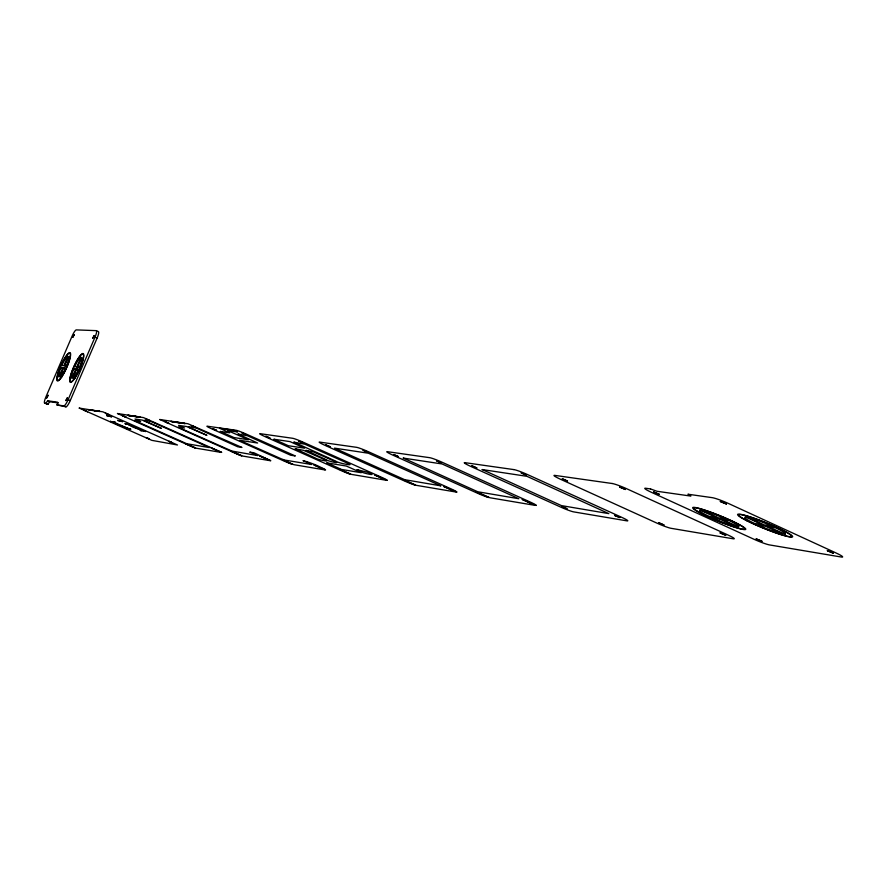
<?xml version="1.0" encoding="UTF-8"?>
<svg xmlns="http://www.w3.org/2000/svg" width="887" height="887" viewBox="0 0 887 887"><rect width="100%" height="100%" fill="white"/><g stroke="black" fill="none" stroke-linecap="round" stroke-linejoin="round"><path stroke-width="1.33" d="M77.479 366.83L81.815 357.649A11.675 2.362 -65.9 0 1 80.318 365.366L79.642 367.085L77.479 366.83L79.553 367.828M66.481 366.675L68.986 360.798M64.441 365.644L66.525 365.943L67.19 364.258A11.476 2.273 -65.9 0 0 68.698 356.674L64.441 365.644L66.503 366.564M73.832 368.792L73.144 370.489A11.675 2.362 -65.9 0 0 71.636 378.217L75.983 368.981L73.832 368.792L75.916 369.713L75.24 371.42A11.675 2.362 -65.9 0 0 74.375 374.015M60.893 367.628L60.227 369.291A11.476 2.273 -65.9 0 0 58.708 376.886L62.977 367.817L60.893 367.628L62.955 368.537L62.278 370.212A11.476 2.284 -65.9 0 0 61.436 372.762M76.459 369.147L72.911 378.339A11.675 2.362 -65.9 0 0 77.923 370.932L78.71 369.225C72.712 368.005 82.502 371.598 76.537 369.036M77.047 373.593L78.555 370.079M82.092 361.852L79.575 367.706L77.479 366.774M44.683 403.186L46.08 403.385A2.872 0.565 -66.1 0 1 47.798 400.835L57.511 402.177A2.905 0.588 -66.1 0 1 56.968 404.927L63.875 405.902A7.052 1.43 -66 0 0 68.133 399.638L95.009 337.16A7.029 1.419 -65.8 0 0 96.251 330.64L76.249 329.897A6.852 1.353 -65.8 0 0 72.113 336.095L46.002 396.711A6.863 1.353 -66 0 0 44.683 403.186L48.142 404.295A2.872 0.565 -66.1 0 1 49.86 401.744L58.387 402.931M56.968 404.927L65.993 406.834A7.041 1.43 -66 0 0 70.25 400.569L97.115 338.102A7.029 1.43 -65.8 0 0 98.346 331.594L96.251 330.64M63.432 367.972L59.939 377.008A11.476 2.273 -65.9 0 0 64.84 369.724L65.616 368.05C59.185 366.808 69.84 370.511 63.509 367.861M63.509 373.494L65.006 370.045M76.836 367.584L77.612 365.899A11.675 2.362 -65.9 0 1 78.511 364.158M177.899 422.312L179.13 422.844L177.877 422.312M173.364 421.669L174.584 422.201M171.102 421.347L172.322 421.879L171.08 421.347M131.886 416.125L130.744 415.648L131.897 416.125M97.792 410.947L98.889 411.435L97.77 410.947M92.37 410.26C94.909 411.102 89.62 409.461 92.326 410.493M89.975 409.96C88.378 409.373 91.605 410.637 90.008 410.049M128.815 424.13L129.458 424.352M126.165 424.053L124.901 423.531L126.187 424.075M145.568 431.525L144.947 431.293M140.401 430.395L141.598 430.882L140.312 430.339M130.666 429.153L129.435 428.632L130.688 429.153M96.073 410.792C98.712 411.657 93.268 410.049 96.018 410.98M90.529 410.005L91.45 410.359L90.529 410.226M175.094 422.046C173.32 421.425 176.934 422.8 175.094 422.145M172.832 421.724C171.08 421.103 174.661 422.467 172.832 421.824M128.26 415.393C126.564 414.794 130.001 416.103 128.271 415.493M129.48 424.452L130.112 424.673L128.837 424.152M144.936 431.204L144.315 430.971L145.59 431.525M129.269 415.537C130.977 416.358 127.628 414.839 129.28 415.637M179.651 422.7C181.447 423.576 177.91 421.946 179.651 422.789M173.963 421.89L174.562 422.179M173.963 421.979L173.42 421.735M63.875 405.902L65.993 406.834M47.798 400.835L49.86 401.744M46.08 403.385L48.142 404.295M68.133 399.638L70.25 400.569M95.009 337.16L97.115 338.102M94.155 410.714C91.328 409.75 97.016 411.49 94.122 410.481M46.745 404.095A6.863 1.364 -66 0 1 46.401 403.153M64.618 364.779A11.476 2.284 -65.9 0 1 65.948 362.273M403.319 458.091L477.783 491.775L518.862 498.738L442.059 463.956L403.319 458.091M619.769 487.085L625.413 489.48L619.769 487.085M92.725 338.213L94.255 335.53L92.725 338.213M72.823 337.26L74.231 334.599L72.823 337.26M65.904 400.547L67.357 397.82L65.904 400.547M46.667 397.975L48.075 395.314L46.667 397.975M653.608 491.941L659.396 494.392L653.608 491.941M658.575 522.687L663.908 524.96L658.575 522.687M440.706 485.81L404.727 479.701L334.51 448.135L368.427 453.235L440.706 485.81M566.926 508.706L562.048 506.643L566.926 508.706M482.229 469.556L561.482 505.612L608.826 513.617L526.922 476.319L482.229 469.556M720.322 501.51L726.442 504.004L720.322 501.51M81.016 357.361L76.914 366.841L74.741 366.653L75.528 364.967A11.675 2.362 -65.9 0 1 80.529 357.55L81.016 357.361M67.922 356.397L63.886 365.71L61.802 365.533L62.567 363.87A11.476 2.273 -65.9 0 1 67.445 356.585L67.922 356.397M619.902 517.542L614.691 515.458L619.902 517.542M720.111 532.91L725.732 535.216L720.111 532.91M756.212 538.908L761.988 541.27L756.212 538.908M79.253 408.098L151.854 440.362L177.489 444.986L102.881 411.834L79.253 408.098M827.36 550.716L833.436 553.2L827.36 550.716M117.483 413.508L193.311 447.314L195.528 448.068L185.815 443.744L196.249 448.212L221.107 452.403L211.161 447.913L221.706 452.425L143.539 417.611L117.483 413.508M135.035 420.737L186.858 443.766L209.365 447.58L153.972 422.833C151.999 421.247 138.361 418.719 146.322 421.713L161.445 428.41L142.297 420.105L134.968 419.041L140.634 421.547L135.035 420.737M159.804 419.496L239.313 455.053L241.685 455.851L231.507 451.306L242.484 456.018L270.103 460.675L259.669 455.94L270.79 460.708L254.015 452.813L249.735 452.126L253.926 453.689A9.247 0.599 23 0 1 255.456 454.366L257.685 455.574L231.928 451.062L179.739 427.955L178.342 427.113L184.563 428.022L178.62 425.383L186.758 426.569L206.915 435.317L191.027 428.266C182.478 425.161 197.446 427.8 199.542 429.508L237.727 446.782L241.951 447.458L187.955 423.753L159.804 419.496M220.342 431.459L234.024 437.59L248.493 439.752L227.527 430.505L237.55 431.936L233.713 430.262L219.499 428.21L229.7 432.812L220.342 431.459M238.093 434.042L257.618 443.023L239.545 440.285L281.445 458.901L284.771 460.087L311.603 464.5L309.319 463.236A9.779 0.665 22.9 0 0 307.7 462.504C294.052 457.703 313.887 463.391 320.041 466.994A8.626 0.599 22.9 0 1 325.573 469.944L313.832 464.899L324.786 469.899L293.919 464.688L282.332 459.721L292.555 464.367A8.36 0.554 22.9 0 1 283.918 460.974L212.492 429.197A8.415 0.565 23 0 1 207.137 426.181L236.208 430.295A8.693 0.599 23 0 1 246.154 434.042L295.316 455.962L290.581 455.208L247.384 435.717L238.093 434.042M274.028 439.265L288.441 445.751L304.718 448.19L290.027 441.615L274.028 439.265M293.996 442.158L336.129 461.329C338.69 463.28 356.918 466.773 347.272 463.092L304.906 444.221L293.996 442.158M295.304 448.767L315.395 458.047C317.38 459.699 333.157 462.925 324.176 459.433L303.62 450.363L295.304 448.767M306.015 450.396L326.283 459.776C328.135 461.262 342.582 464.566 333.978 460.985L313.233 451.827L306.015 450.396M387.12 480.31L374.669 474.966L386.211 480.255L351.485 474.401L339.233 469.134L349.977 474.057A8.859 0.621 22.9 0 1 340.763 470.443L265.457 436.825A8.914 0.632 23 0 1 259.958 433.654L292.677 438.289A9.225 0.676 22.9 0 1 303.354 442.28L381.41 477.217A9.158 0.665 22.8 0 1 387.12 480.31M326.915 462.881L341.506 469.445L361.231 472.704L346.318 466.041L326.915 462.881M357.151 469.655L359.934 471.23A10.356 0.754 22.8 0 0 361.12 471.751C362.894 473.192 377.607 476.286 369.824 473.192A10.378 0.754 22.8 0 0 368.116 472.427L357.151 469.655M456.761 492.052L443.522 486.364L455.696 491.975L416.347 485.344L403.341 479.756L415.249 485.122L414.661 484.956A9.413 0.71 22.8 0 1 404.794 481.109L325.174 445.429A9.48 0.721 22.9 0 1 319.531 442.081L356.652 447.336A9.846 0.776 22.8 0 1 368.16 451.616L450.862 488.781A9.768 0.754 22.7 0 1 456.761 492.052M84.232 410.237L87.503 411.646L84.232 410.237M105.486 413.287L108.846 414.739L105.486 413.287M106.673 415.582L111.596 416.779L106.673 415.582M536.203 505.446L522.055 499.359L534.95 505.346L489.99 497.762L476.131 491.797L488.748 497.518L488.094 497.341A10.067 0.809 22.7 0 1 477.472 493.216L393.008 455.197A10.134 0.82 22.8 0 1 387.231 451.66L429.707 457.681A10.544 0.887 22.7 0 1 442.192 462.282L530.116 501.987A10.467 0.865 22.6 0 1 536.203 505.446M122.705 415.759L126.142 417.234L122.705 415.759M117.594 420.405L122.561 421.624L117.594 420.405M112.483 421.669L118.525 424.917L128.837 428.743L112.483 421.669M146.211 419.13L149.737 420.649L146.211 419.13M127.041 423.897L133.139 427.19L143.672 431.093L127.041 423.897M165.315 421.868L168.918 423.432L165.315 421.868M181.336 422.8L182.567 423.332L181.336 422.8M182.489 422.966L183.731 423.498L182.556 422.977M183.653 423.132L184.884 423.664L183.653 423.132M191.448 425.616L195.162 427.224L191.448 425.616M212.736 428.665L216.539 430.317L212.736 428.665M146.222 437.601L149.459 438.998L146.222 437.601M241.963 432.856L245.887 434.563L241.963 432.856M169.084 441.393L172.411 442.835L169.084 441.393M265.856 436.293L269.881 438.034L265.856 436.293M298.775 441.005L302.922 442.813L298.775 441.005M325.773 444.886L330.031 446.738L325.773 444.886M363.105 450.241L367.517 452.159L363.105 450.241M393.861 454.643L398.396 456.628L393.861 454.643M436.57 460.774L441.282 462.837L436.57 460.774M471.917 465.841L476.774 467.97L471.917 465.841M521.268 472.926L526.313 475.144L521.268 472.926M562.325 478.814L567.536 481.098L562.325 478.814M700.741 510.302L699.81 510.28A21.21 2.107 22.2 0 0 706.595 515.147L709.245 516.411L716.463 517.531L700.741 510.302M746.089 517.188L745.08 517.154A21.953 2.251 22.1 0 0 751.843 522.155L754.56 523.452L762.266 524.649L746.089 517.188M738.516 526.701L721.94 519.494L729.203 520.591L731.864 521.866A21.21 2.107 22.2 0 1 738.516 526.701M785.05 534.129L767.954 526.678L775.715 527.865L778.442 529.173A21.953 2.251 22.1 0 1 785.05 534.129M513.928 469.6L464.855 462.648A10.888 0.942 22.7 0 0 470.753 466.407L560.673 507.076A10.81 0.92 22.5 0 0 573.689 511.888L626.887 520.857A11.287 0.998 22.4 0 0 621.421 517.188L527.565 474.589A11.365 1.02 22.6 0 0 513.928 469.6M612.108 483.493L554.763 475.377A11.764 1.098 22.5 0 0 560.739 479.368L656.868 523.097A11.686 1.075 22.4 0 0 671.115 528.319L733.172 538.786A12.252 1.175 22.2 0 0 727.728 534.894L627.109 488.925A12.329 1.197 22.4 0 0 612.108 483.493M650.504 488.925L645.769 488.249A12.662 1.264 22.3 0 0 651.768 492.485L754.039 539.285A12.584 1.231 22.2 0 0 769.572 544.928L841.308 557.025A13.25 1.353 22 0 0 835.964 552.923L728.615 503.55A13.327 1.386 22.2 0 0 712.161 497.651L687.913 494.214A5.444 0.554 22.3 0 1 690.408 496.033L656.968 491.265L650.504 488.925M725.621 518.95L718.304 517.82L702.382 510.557L704.067 510.923A21.21 2.107 22.2 0 1 722.606 517.62L725.621 518.95M772.034 526.168L764.217 524.949L747.841 517.454L749.626 517.842A21.953 2.251 22.1 0 1 768.918 524.794L772.034 526.168M720.022 519.161L712.782 518.03L715.776 519.35A21.21 2.107 22.2 0 0 734.17 526.013L735.866 526.39L720.022 519.161M765.924 526.335L758.197 525.126L761.279 526.479A21.953 2.251 22.1 0 0 780.416 533.386L782.223 533.786L765.924 526.335M180.249 422.655L181.425 423.177L180.349 422.689M175.693 422.001L176.846 422.522L175.781 422.035M176.823 422.168L177.988 422.678L176.823 422.168M139.026 416.801L140.146 417.3L139.026 416.801M136.953 416.513L138.062 417.001L136.953 416.513M137.995 416.657L139.104 417.156L137.995 416.657M135.922 416.369L137.03 416.857L136.01 416.391M133.859 416.07L134.968 416.557L133.859 416.07M134.891 416.214L135.999 416.713L134.891 416.214M132.839 415.925L133.926 416.424L132.839 415.925M131.819 415.781L132.917 416.269L131.819 415.781M129.779 415.493L130.877 415.981L129.779 415.493M98.779 411.091L99.843 411.568L98.867 411.124M96.905 410.825L97.969 411.302L96.905 410.825M88.589 409.65L89.631 410.116L88.589 409.65M114.279 421.902L115.476 422.434L114.379 421.935M110.498 421.325L111.695 421.857L110.498 421.325M125.655 428.022L126.841 428.543L125.655 428.022M701.972 513.861A28.639 2.849 22.2 0 0 745.291 529.583A28.639 2.849 22.2 0 0 710.343 511.999A28.639 2.849 22.2 0 0 701.972 513.861M746.976 520.802A29.626 3.027 22.1 0 0 792.047 537.101A29.626 3.027 22.1 0 0 756.312 518.995A29.626 3.027 22.1 0 0 746.976 520.802M747.652 520.979A28.528 2.916 22.1 0 0 791.049 536.668A28.528 2.916 22.1 0 0 756.633 519.239A28.528 2.916 22.1 0 0 747.652 520.979M702.615 514.028A27.575 2.739 22.2 0 0 744.315 529.173A27.575 2.739 22.2 0 0 710.653 512.242A27.575 2.739 22.2 0 0 702.615 514.028M61.702 376.986A15.489 3.071 -65.9 0 0 70.45 353.137A15.489 3.071 -65.9 0 0 58.985 370.256A15.489 3.071 -65.9 0 0 61.702 376.986M74.73 378.328A15.766 3.182 -65.9 0 0 83.6 354.046A15.766 3.182 -65.9 0 0 71.869 371.465A15.766 3.182 -65.9 0 0 74.73 378.328M74.807 377.94A15.179 3.06 -65.9 0 0 83.345 354.556A15.179 3.06 -65.9 0 0 72.058 371.331A15.179 3.06 -65.9 0 0 74.807 377.94M61.768 376.609A14.924 2.96 -65.9 0 0 70.195 353.647A14.924 2.96 -65.9 0 0 59.163 370.123A14.924 2.96 -65.9 0 0 61.768 376.609"/></g></svg>
